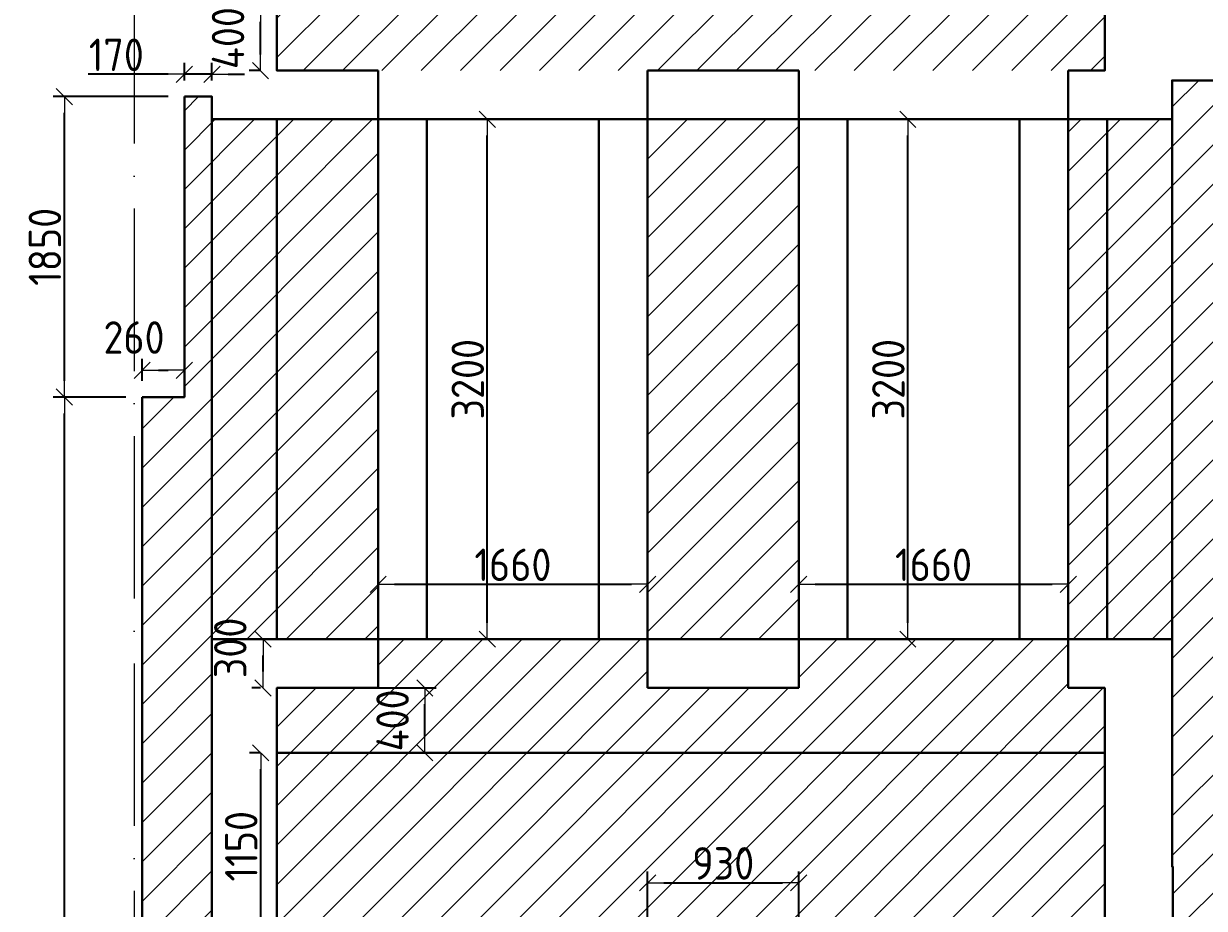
# Model space of a CAD drawing. Header units: millimetres. Extents: x 209 to 1046824, y -77613 to 504101.
# Drawn here: x 165551 to 172824, y 3300 to 8746 of the extents above; entities that cross this region are included whole.
import ezdxf

# ---------------------------------------------------------------- set-up
doc = ezdxf.new("R2010")
doc.units = ezdxf.units.MM
doc.linetypes.add('50_200_ШТРИХ_1Т_ш5_п1_п1_', pattern=[1400, 1000, -200, 0, -200])
doc.layers.add('Оси-3', color=7, linetype='50_200_ШТРИХ_1Т_ш5_п1_п1_', lineweight=9, true_color=0xaaaaaa)
for name, color, linetype, lineweight in [('Основные линии', 7, 'Continuous', 30), ('Пластиковые уголки', 1, 'Continuous', 30), ('Размеры', 7, 'Continuous', 15), ('Штриховка', 7, 'Continuous', 25)]:
    doc.layers.add(name, color=color, linetype=linetype, lineweight=lineweight)
doc.styles.add('СПДС', font='isocpeur.ttf', dxfattribs={"width": 0.9})
doc.dimstyles.new('Размера А3', dxfattribs={"dimtxt": 200, "dimasz": 100, "dimexe": 70, "dimexo": 100, "dimgap": 20, "dimtad": 1, "dimdec": 0, "dimrnd": 10, "dimzin": 0, "dimdsep": 46, "dimtxsty": 'СПДС', "dimblk": 'ARROWHEAD_6', "dimcen": 1, "dimclrd": 256, "dimclre": 256, "dimclrt": 256, "dimazin": 0, "dimtfac": 1, "dimtdec": 0, "dimtmove": 2, "dimatfit": 3, "dimfxl": 1, "dimtolj": 1, "dimtzin": 0, "dimarcsym": 0})

# ---------------------------------------------------------------- blocks, each defined once
blk = doc.blocks.new('ARROWHEAD_6')
at = {"color": 0, "linetype": 'Continuous'}
for p, q in [((0, 0), (-1, 0)), ((-0.5, -0.5), (0.5, 0.5))]:
    blk.add_line(p, q, dxfattribs=at)
blk = doc.blocks.new('*D145')
at = {"layer": 'Defpoints', "color": 0, "transparency": 16777216}
for p in [(167734.7, 5269.3), (169394.7, 5294.9), (169394.7, 5269.3)]:
    blk.add_point(p, dxfattribs=at)
at = {"layer": 'Размеры', "lineweight": -2, "transparency": 16777216}
for p, q in [((167734.7, 5369.3), (167734.7, 5364.9)), ((169394.7, 5369.3), (169394.7, 5364.9)), ((167834.7, 5294.9), (169294.7, 5294.9))]:
    blk.add_line(p, q, dxfattribs=at)
at = {"layer": 'Размеры', "lineweight": -2, "transparency": 16777216, "xscale": 100, "yscale": 100, "zscale": 100, "rotation": 180}
blk.add_blockref('ARROWHEAD_6', (167734.7, 5294.9), dxfattribs=at)
at = {"layer": 'Размеры', "lineweight": -2, "transparency": 16777216, "xscale": 100, "yscale": 100, "zscale": 100}
blk.add_blockref('ARROWHEAD_6', (169394.7, 5294.9), dxfattribs=at)
at = {"layer": 'Размеры', "lineweight": 15, "transparency": 16777216, "insert": (168564.7, 5414.9), "char_height": 200, "attachment_point": 5, "style": 'СПДС'}
blk.add_mtext('\\A1;1660', dxfattribs=at)
blk = doc.blocks.new('*D146')
at = {"layer": 'Defpoints', "color": 0, "transparency": 16777216}
for p in [(168208.2, 8157.2), (168406.6, 8157.2), (168208.2, 4957.2)]:
    blk.add_point(p, dxfattribs=at)
at = {"layer": 'Размеры', "lineweight": -2, "transparency": 16777216}
for p, q in [((168308.2, 8157.2), (168476.6, 8157.2)), ((168406.6, 5057.2), (168406.6, 8057.2)), ((168308.2, 4957.2), (168476.6, 4957.2))]:
    blk.add_line(p, q, dxfattribs=at)
at = {"layer": 'Размеры', "lineweight": -2, "transparency": 16777216, "xscale": 100, "yscale": 100, "zscale": 100}
for p, rotation in [((168406.6, 8157.2), 90), ((168406.6, 4957.2), 270)]:
    blk.add_blockref('ARROWHEAD_6', p, dxfattribs=dict(at, rotation=rotation))
at = {"layer": 'Размеры', "lineweight": 15, "transparency": 16777216, "insert": (168286.6, 6557.2), "char_height": 200, "attachment_point": 5, "rotation": 90, "style": 'СПДС'}
blk.add_mtext('\\A1;3200', dxfattribs=at)
blk = doc.blocks.new('*D147')
at = {"layer": 'Defpoints', "color": 0, "transparency": 16777216}
for p in [(170325.7, 5269.3), (171985.7, 5294.9), (171985.7, 5269.3)]:
    blk.add_point(p, dxfattribs=at)
at = {"layer": 'Размеры', "lineweight": -2, "transparency": 16777216}
for p, q in [((170325.7, 5369.3), (170325.7, 5364.9)), ((171985.7, 5369.3), (171985.7, 5364.9)), ((170425.7, 5294.9), (171885.7, 5294.9))]:
    blk.add_line(p, q, dxfattribs=at)
at = {"layer": 'Размеры', "lineweight": -2, "transparency": 16777216, "xscale": 100, "yscale": 100, "zscale": 100, "rotation": 180}
blk.add_blockref('ARROWHEAD_6', (170325.7, 5294.9), dxfattribs=at)
at = {"layer": 'Размеры', "lineweight": -2, "transparency": 16777216, "xscale": 100, "yscale": 100, "zscale": 100}
blk.add_blockref('ARROWHEAD_6', (171985.7, 5294.9), dxfattribs=at)
at = {"layer": 'Размеры', "lineweight": 15, "transparency": 16777216, "insert": (171155.7, 5414.9), "char_height": 200, "attachment_point": 5, "style": 'СПДС'}
blk.add_mtext('\\A1;1660', dxfattribs=at)
blk = doc.blocks.new('*D148')
at = {"layer": 'Defpoints', "color": 0, "transparency": 16777216}
for p in [(170732.9, 8157.2), (170997.6, 8157.2), (170799.2, 4957.2)]:
    blk.add_point(p, dxfattribs=at)
at = {"layer": 'Размеры', "lineweight": -2, "transparency": 16777216}
for p, q in [((170832.9, 8157.2), (171067.6, 8157.2)), ((170997.6, 5057.2), (170997.6, 8057.2)), ((170899.2, 4957.2), (171067.6, 4957.2))]:
    blk.add_line(p, q, dxfattribs=at)
at = {"layer": 'Размеры', "lineweight": -2, "transparency": 16777216, "xscale": 100, "yscale": 100, "zscale": 100}
for p, rotation in [((170997.6, 8157.2), 90), ((170997.6, 4957.2), 270)]:
    blk.add_blockref('ARROWHEAD_6', p, dxfattribs=dict(at, rotation=rotation))
at = {"layer": 'Размеры', "lineweight": 15, "transparency": 16777216, "insert": (170877.6, 6557.2), "char_height": 200, "attachment_point": 5, "rotation": 90, "style": 'СПДС'}
blk.add_mtext('\\A1;3200', dxfattribs=at)
blk = doc.blocks.new('*D226')
at = {"layer": 'Defpoints', "color": 0, "transparency": 16777216}
for p in [(165801.9, 6447.2), (166280.7, 6447.2), (166230.7, -832.8)]:
    blk.add_point(p, dxfattribs=at)
at = {"layer": 'Размеры', "lineweight": -2, "transparency": 16777216}
for p, q in [((166180.7, 6447.2), (165731.9, 6447.2)), ((165801.9, -732.8), (165801.9, 6347.2)), ((166130.7, -832.8), (165731.9, -832.8))]:
    blk.add_line(p, q, dxfattribs=at)
at = {"layer": 'Размеры', "lineweight": -2, "transparency": 16777216, "xscale": 100, "yscale": 100, "zscale": 100}
for p, rotation in [((165801.9, 6447.2), 90), ((165801.9, -832.8), 270)]:
    blk.add_blockref('ARROWHEAD_6', p, dxfattribs=dict(at, rotation=rotation))
at = {"layer": 'Размеры', "lineweight": 15, "transparency": 16777216, "insert": (165681.9, 2807.2), "char_height": 200, "attachment_point": 5, "rotation": 90, "style": 'СПДС'}
blk.add_mtext('\\A1;7280', dxfattribs=at)
blk = doc.blocks.new('*D227')
at = {"layer": 'Defpoints', "color": 0, "transparency": 16777216}
for p in [(165801.9, 8297.2), (166540.7, 8297.2), (166280.7, 6447.2)]:
    blk.add_point(p, dxfattribs=at)
at = {"layer": 'Размеры', "lineweight": -2, "transparency": 16777216}
for p, q in [((166440.7, 8297.2), (165731.9, 8297.2)), ((165801.9, 6547.2), (165801.9, 8197.2)), ((166180.7, 6447.2), (165731.9, 6447.2))]:
    blk.add_line(p, q, dxfattribs=at)
at = {"layer": 'Размеры', "lineweight": -2, "transparency": 16777216, "xscale": 100, "yscale": 100, "zscale": 100}
for p, rotation in [((165801.9, 8297.2), 90), ((165801.9, 6447.2), 270)]:
    blk.add_blockref('ARROWHEAD_6', p, dxfattribs=dict(at, rotation=rotation))
at = {"layer": 'Размеры', "lineweight": 15, "transparency": 16777216, "insert": (165681.9, 7372.2), "char_height": 200, "attachment_point": 5, "rotation": 90, "style": 'СПДС'}
blk.add_mtext('\\A1;1850', dxfattribs=at)
blk = doc.blocks.new('*D228')
at = {"layer": 'Defpoints', "color": 0, "transparency": 16777216}
for p in [(166540.7, 6612.2), (166280.7, 6447.2), (166540.7, 6447.2)]:
    blk.add_point(p, dxfattribs=at)
at = {"layer": 'Размеры', "lineweight": -2, "transparency": 16777216}
for p, q in [((166280.7, 6547.2), (166280.7, 6682.2)), ((166540.7, 6547.2), (166540.7, 6682.2)), ((166380.7, 6612.2), (166440.7, 6612.2))]:
    blk.add_line(p, q, dxfattribs=at)
at = {"layer": 'Размеры', "lineweight": -2, "transparency": 16777216, "xscale": 100, "yscale": 100, "zscale": 100, "rotation": 180}
blk.add_blockref('ARROWHEAD_6', (166280.7, 6612.2), dxfattribs=at)
at = {"layer": 'Размеры', "lineweight": -2, "transparency": 16777216, "xscale": 100, "yscale": 100, "zscale": 100}
blk.add_blockref('ARROWHEAD_6', (166540.7, 6612.2), dxfattribs=at)
at = {"layer": 'Размеры', "lineweight": 15, "transparency": 16777216, "insert": (166230.7, 6813.9), "char_height": 200, "attachment_point": 5, "style": 'СПДС'}
blk.add_mtext('\\A1;260', dxfattribs=at)
blk = doc.blocks.new('*D229')
at = {"layer": 'Defpoints', "color": 0, "transparency": 16777216}
for p in [(166710.7, 8434.2), (166540.7, 8297.2), (166710.7, 8297.2)]:
    blk.add_point(p, dxfattribs=at)
at = {"layer": 'Размеры', "lineweight": -2, "transparency": 16777216}
for p, q in [((166540.7, 8397.2), (166540.7, 8504.2)), ((166710.7, 8397.2), (166710.7, 8504.2)), ((166440.7, 8434.2), (165948.7, 8434.2)), ((166710.7, 8434.2), (166540.7, 8434.2)), ((166810.7, 8434.2), (166910.7, 8434.2))]:
    blk.add_line(p, q, dxfattribs=at)
at = {"layer": 'Размеры', "lineweight": -2, "transparency": 16777216, "xscale": 100, "yscale": 100, "zscale": 100}
blk.add_blockref('ARROWHEAD_6', (166540.7, 8434.2), dxfattribs=at)
at = {"layer": 'Размеры', "lineweight": -2, "transparency": 16777216, "xscale": 100, "yscale": 100, "zscale": 100, "rotation": 180}
blk.add_blockref('ARROWHEAD_6', (166710.7, 8434.2), dxfattribs=at)
at = {"layer": 'Размеры', "lineweight": 15, "transparency": 16777216, "insert": (166121.7, 8554.2), "char_height": 200, "attachment_point": 5, "style": 'СПДС'}
blk.add_mtext('\\A1;170', dxfattribs=at)
blk = doc.blocks.new('*D242')
at = {"layer": 'Defpoints', "color": 0, "transparency": 16777216}
for p in [(167009.9, 8857.2), (167110.7, 8857.2), (167110.7, 8457.2)]:
    blk.add_point(p, dxfattribs=at)
at = {"layer": 'Размеры', "lineweight": -2, "transparency": 16777216}
for p, q in [((167010.7, 8857.2), (166939.9, 8857.2)), ((167009.9, 8557.2), (167009.9, 8757.2)), ((167010.7, 8457.2), (166939.9, 8457.2))]:
    blk.add_line(p, q, dxfattribs=at)
at = {"layer": 'Размеры', "lineweight": -2, "transparency": 16777216, "xscale": 100, "yscale": 100, "zscale": 100}
for p, rotation in [((167009.9, 8857.2), 90), ((167009.9, 8457.2), 270)]:
    blk.add_blockref('ARROWHEAD_6', p, dxfattribs=dict(at, rotation=rotation))
at = {"layer": 'Размеры', "lineweight": 15, "transparency": 16777216, "insert": (166809.9, 8657.2), "char_height": 200, "attachment_point": 5, "rotation": 90, "style": 'СПДС'}
blk.add_mtext('\\A1;400', dxfattribs=at)
blk = doc.blocks.new('*D244')
at = {"layer": 'Defpoints', "color": 0, "transparency": 16777216}
for p in [(167011.3, 4257.2), (167110.7, 4257.2), (167110.7, 3107.2)]:
    blk.add_point(p, dxfattribs=at)
at = {"layer": 'Размеры', "lineweight": -2, "transparency": 16777216}
for p, q in [((167010.7, 4257.2), (166941.3, 4257.2)), ((167011.3, 3207.2), (167011.3, 4157.2)), ((167010.7, 3107.2), (166941.3, 3107.2))]:
    blk.add_line(p, q, dxfattribs=at)
at = {"layer": 'Размеры', "lineweight": -2, "transparency": 16777216, "xscale": 100, "yscale": 100, "zscale": 100}
for p, rotation in [((167011.3, 4257.2), 90), ((167011.3, 3107.2), 270)]:
    blk.add_blockref('ARROWHEAD_6', p, dxfattribs=dict(at, rotation=rotation))
at = {"layer": 'Размеры', "lineweight": 15, "transparency": 16777216, "insert": (166891.3, 3682.2), "char_height": 200, "attachment_point": 5, "rotation": 90, "style": 'СПДС'}
blk.add_mtext('\\A1;1150', dxfattribs=at)
blk = doc.blocks.new('*D246')
at = {"layer": 'Defpoints', "color": 0, "transparency": 16777216}
for p in [(167025.7, 4957.2), (167110.7, 4957.2), (167110.7, 4657.2)]:
    blk.add_point(p, dxfattribs=at)
at = {"layer": 'Размеры', "lineweight": -2, "transparency": 16777216}
for p, q in [((167010.7, 4957.2), (166955.7, 4957.2)), ((167025.7, 4757.2), (167025.7, 4857.2)), ((167010.7, 4657.2), (166955.7, 4657.2))]:
    blk.add_line(p, q, dxfattribs=at)
at = {"layer": 'Размеры', "lineweight": -2, "transparency": 16777216, "xscale": 100, "yscale": 100, "zscale": 100}
for p, rotation in [((167025.7, 4957.2), 90), ((167025.7, 4657.2), 270)]:
    blk.add_blockref('ARROWHEAD_6', p, dxfattribs=dict(at, rotation=rotation))
at = {"layer": 'Размеры', "lineweight": 15, "transparency": 16777216, "insert": (166823.9, 4903.2), "char_height": 200, "attachment_point": 5, "rotation": 90, "style": 'СПДС'}
blk.add_mtext('\\A1;300', dxfattribs=at)
blk = doc.blocks.new('*D247')
at = {"layer": 'Defpoints', "color": 0, "transparency": 16777216}
for p in [(167110.7, 4657.2), (168021.9, 4657.2), (167110.7, 4257.2)]:
    blk.add_point(p, dxfattribs=at)
at = {"layer": 'Размеры', "lineweight": -2, "transparency": 16777216}
for p, q in [((167210.7, 4657.2), (168091.9, 4657.2)), ((168021.9, 4357.2), (168021.9, 4557.2)), ((167210.7, 4257.2), (168091.9, 4257.2))]:
    blk.add_line(p, q, dxfattribs=at)
at = {"layer": 'Размеры', "lineweight": -2, "transparency": 16777216, "xscale": 100, "yscale": 100, "zscale": 100}
for p, rotation in [((168021.9, 4657.2), 90), ((168021.9, 4257.2), 270)]:
    blk.add_blockref('ARROWHEAD_6', p, dxfattribs=dict(at, rotation=rotation))
at = {"layer": 'Размеры', "lineweight": 15, "transparency": 16777216, "insert": (167823.6, 4457.2), "char_height": 200, "attachment_point": 5, "rotation": 90, "style": 'СПДС'}
blk.add_mtext('\\A1;400', dxfattribs=at)
blk = doc.blocks.new('*D248')
at = {"layer": 'Defpoints', "color": 0, "transparency": 16777216}
for p in [(170325.7, 3456.8), (169394.7, 2707.2), (170325.7, 2707.2)]:
    blk.add_point(p, dxfattribs=at)
at = {"layer": 'Размеры', "lineweight": -2, "transparency": 16777216}
for p, q in [((169394.7, 2807.2), (169394.7, 3526.8)), ((170325.7, 2807.2), (170325.7, 3526.8)), ((169494.7, 3456.8), (170225.7, 3456.8))]:
    blk.add_line(p, q, dxfattribs=at)
at = {"layer": 'Размеры', "lineweight": -2, "transparency": 16777216, "xscale": 100, "yscale": 100, "zscale": 100, "rotation": 180}
blk.add_blockref('ARROWHEAD_6', (169394.7, 3456.8), dxfattribs=at)
at = {"layer": 'Размеры', "lineweight": -2, "transparency": 16777216, "xscale": 100, "yscale": 100, "zscale": 100}
blk.add_blockref('ARROWHEAD_6', (170325.7, 3456.8), dxfattribs=at)
at = {"layer": 'Размеры', "lineweight": 15, "transparency": 16777216, "insert": (169860.2, 3576.8), "char_height": 200, "attachment_point": 5, "style": 'СПДС'}
blk.add_mtext('\\A1;930', dxfattribs=at)

msp = doc.modelspace()

# ---------------------------------------------------------------- hatches: boundary and pattern name
at = {"layer": 'Штриховка', "lineweight": 15, "transparency": 33554559}
h = msp.add_hatch(dxfattribs=at)
h.set_pattern_fill('ANSI31', color=3, scale=54)
h.paths.add_polyline_path([(172210.7, 10497.2), (167110.7, 10497.2), (167110.7, 8857.2), (172210.7, 8857.2)])
h.paths.add_polyline_path([(179060.7, 10497.2), (173920.7, 10497.2), (173920.7, 8857.2), (179060.7, 8857.2)])
h.paths.add_polyline_path([(185860.7, 10497.2), (180720.7, 10497.2), (180720.7, 8857.2), (185860.7, 8857.2)])
h.paths.add_polyline_path([(192660.7, 10497.2), (187510.7, 10497.2), (187510.7, 8857.2), (192660.7, 8857.2)])
h.paths.add_polyline_path([(199550.7, 10497.2), (194310.7, 10497.2), (194310.7, 8857.2), (199550.7, 8857.2)])
h.paths.add_polyline_path([(199550.7, 8857.2), (194310.7, 8857.2), (194310.7, 8457.2), (198910.7, 8457.2), (199550.7, 8457.2)])
h.paths.add_polyline_path([(192660.7, 8857.2), (187510.7, 8857.2), (187510.7, 8457.2), (192660.7, 8457.2)])
h.paths.add_polyline_path([(185860.7, 8857.2), (180720.7, 8857.2), (180720.7, 8457.2), (185860.7, 8457.2)])
h.paths.add_polyline_path([(179060.7, 8857.2), (173920.7, 8857.2), (173920.7, 8457.2), (179060.7, 8457.2)])
h.paths.add_polyline_path([(172210.7, 8857.2), (167110.7, 8857.2), (167110.7, 8457.2), (167734.7, 8457.2), (172210.7, 8457.2)])
h.paths.add_polyline_path([(166710.7, 8297.2), (166540.7, 8297.2), (166540.7, 6447.2), (166280.7, 6447.2), (166280.7, -832.8), (166710.7, -832.8), (166710.7, 2407.2)])
h.paths.add_polyline_path([(167110.7, 8157.2), (166710.7, 8157.2), (166710.7, 4957.2), (167110.7, 4957.2)])
h.paths.add_polyline_path([(167734.7, 8157.2), (167110.7, 8157.2), (167110.7, 4957.2), (167734.7, 4957.2)])
h.paths.add_polyline_path([(170325.7, 8157.2), (169394.7, 8157.2), (169394.7, 4957.2), (170325.7, 4957.2)])
h.paths.add_polyline_path([(172210.7, 4657.2), (171985.7, 4657.2), (171985.7, 4957.2), (170325.7, 4957.2), (170325.7, 4657.2), (169394.7, 4657.2), (169394.7, 4957.2), (167734.7, 4957.2), (167734.7, 4657.2), (167110.7, 4657.2), (167110.7, 4257.2), (172210.7, 4257.2)])
h.paths.add_polyline_path([(172210.7, 4257.2), (167110.7, 4257.2), (167110.7, 3107.2), (172210.7, 3107.2)])
h.paths.add_polyline_path([(179060.7, 4657.2), (178730.7, 4657.2), (178730.7, 4957.2), (178430.7, 4957.2), (177070.7, 4957.2), (177070.7, 4657.2), (176040.7, 4657.2), (176040.7, 4957.2), (175740.7, 4957.2), (174380.7, 4957.2), (174380.7, 4657.2), (173920.7, 4657.2), (173920.7, 4257.2), (179060.7, 4257.2)])
h.paths.add_polyline_path([(179060.7, 4257.2), (173920.7, 4257.2), (173920.7, 3107.2), (179060.7, 3107.2)])
h.paths.add_polyline_path([(179060.7, 3107.2), (173920.7, 3107.2), (173920.7, 2707.2), (174380.7, 2707.2), (174380.7, 2407.2), (176040.7, 2407.2), (176040.7, 2707.2), (177070.7, 2707.2), (177070.7, 2407.2), (178730.7, 2407.2), (178730.7, 2707.2), (179060.7, 2707.2)])
h.paths.add_polyline_path([(173505.7, 6757.2), (173505.7, 8157.2), (173505.7, 8397.2), (172625.7, 8397.2), (172625.7, 6757.2), (172625.7, 4957.2), (172625.7, 3557.2), (172630.7, 3557.2), (172630.7, 2407.2), (172630.7, -832.8), (173510.7, -832.8), (173510.7, 2407.2), (173510.7, 3557.2), (173505.7, 3557.2)])
h.paths.add_polyline_path([(180320.7, 8397.2), (179460.7, 8397.2), (179460.7, 3557.2), (179460.7, 2407.2), (179460.7, -832.8), (180320.7, -832.8), (180320.7, 2407.2), (180320.7, 3557.2)])
h.paths.add_polyline_path([(185860.7, 4657.2), (185410.7, 4657.2), (185410.7, 4957.2), (183750.7, 4957.2), (183750.7, 4657.2), (182720.7, 4657.2), (182720.7, 4957.2), (181060.7, 4957.2), (181060.7, 4657.2), (180720.7, 4657.2), (180720.7, 4257.2), (185860.7, 4257.2)])
h.paths.add_polyline_path([(185860.7, 4257.2), (180720.7, 4257.2), (180720.7, 3107.2), (185860.7, 3107.2)])
h.paths.add_polyline_path([(185860.7, 3107.2), (180720.7, 3107.2), (180720.7, 2707.2), (181060.7, 2707.2), (181060.7, 2407.2), (182720.7, 2407.2), (182720.7, 2707.2), (183750.7, 2707.2), (183750.7, 2407.2), (185410.7, 2407.2), (185410.7, 2707.2), (185860.7, 2707.2)])
h.paths.add_polyline_path([(187110.7, 8397.2), (186260.7, 8397.2), (186260.7, 3557.2), (186260.7, 2407.2), (186260.7, -832.8), (187110.7, -832.8), (187110.7, 2407.2), (187110.7, 3557.2)])
h.paths.add_polyline_path([(193910.7, 8397.2), (193060.7, 8397.2), (193060.7, 3557.2), (193060.7, 2407.2), (193060.7, -832.8), (193910.7, -832.8), (193910.7, 2407.2), (193910.7, 3557.2)])
h.paths.add_polyline_path([(192660.7, 4657.2), (192100.7, 4657.2), (192100.7, 4957.2), (190440.7, 4957.2), (190440.7, 4657.2), (189390.7, 4657.2), (189390.7, 4957.2), (187730.7, 4957.2), (187730.7, 4657.2), (187510.7, 4657.2), (187510.7, 4257.2), (192660.7, 4257.2)])
h.paths.add_polyline_path([(192660.7, 4257.2), (187510.7, 4257.2), (187510.7, 3107.2), (192660.7, 3107.2)])
h.paths.add_polyline_path([(192660.7, 3107.2), (187510.7, 3107.2), (187510.7, 2707.2), (187730.7, 2707.2), (187730.7, 2407.2), (189390.7, 2407.2), (189390.7, 2707.2), (190440.7, 2707.2), (190440.7, 2407.2), (192100.7, 2407.2), (192100.7, 2707.2), (192660.7, 2707.2)])
h.paths.add_polyline_path([(199550.7, 4657.2), (198910.7, 4657.2), (198910.7, 4957.2), (197250.7, 4957.2), (197250.7, 4657.2), (196075.1, 4657.2), (196075.1, 4957.2), (194415.1, 4957.2), (194415.1, 4657.2), (194310.7, 4657.2), (194310.7, 4257.2), (199550.7, 4257.2)])
h.paths.add_polyline_path([(199550.7, 4257.2), (194310.7, 4257.2), (194310.7, 3107.2), (199550.7, 3107.2)])
h.paths.add_polyline_path([(199550.7, 3107.2), (194310.7, 3107.2), (194310.7, 2707.2), (194415.1, 2707.2), (194415.1, 2407.2), (196075.1, 2407.2), (196075.1, 2707.2), (197250.7, 2707.2), (197250.7, 2407.2), (198910.7, 2407.2), (198910.7, 2707.2), (199550.7, 2707.2)])
h.paths.add_polyline_path([(200380.7, 6447.2), (200072.9, 6447.2), (200072.9, 8297.2), (199950.7, 8297.2), (199950.7, -832.8), (200380.7, -832.8)])
h.paths.add_polyline_path([(199550.7, 8157.2), (198910.7, 8157.2), (198910.7, 4957.2), (199550.7, 4957.2)])
h.paths.add_polyline_path([(199950.7, 8157.2), (199550.7, 8157.2), (199550.7, 4957.2), (199950.7, 4957.2)])
h.paths.add_polyline_path([(199550.7, 2407.2), (198910.7, 2407.2), (198910.7, -232.8), (198610.7, -232.8), (197250.7, -232.8), (197250.7, 2407.2), (196075.1, 2407.2), (196075.1, -232.8), (195775.1, -232.8), (194415.1, -232.8), (194415.1, 2407.2), (194310.7, 2407.2), (194310.7, -832.8), (199550.7, -832.8)])
h.paths.add_polyline_path([(190440.7, 2407.2), (189390.7, 2407.2), (189390.7, -232.8), (189090.7, -232.8), (187730.7, -232.8), (187730.7, 2407.2), (187510.7, 2407.2), (187510.7, -832.8), (192660.7, -832.8), (192660.7, 2407.2), (192100.7, 2407.2), (192100.7, -232.8), (190440.7, -232.8)])
h.paths.add_polyline_path([(183750.7, 2407.2), (182720.7, 2407.2), (182720.7, -232.8), (182420.7, -232.8), (181060.7, -232.8), (181060.7, 2407.2), (180720.7, 2407.2), (180720.7, -832.8), (185860.7, -832.8), (185860.7, 2407.2), (185410.7, 2407.2), (185410.7, -232.8), (185110.7, -232.8), (183750.7, -232.8)])
h.paths.add_polyline_path([(177070.7, 2407.2), (176040.7, 2407.2), (176040.7, -232.8), (175740.7, -232.8), (174380.7, -232.8), (174380.7, 2407.2), (173920.7, 2407.2), (173920.7, -832.8), (179060.7, -832.8), (179060.7, 2407.2), (178730.7, 2407.2), (178730.7, -232.8), (177070.7, -232.8)])
h.paths.add_polyline_path([(172210.7, 2407.2), (171985.7, 2407.2), (171985.7, -232.8), (171685.7, -232.8), (170325.7, -232.8), (170325.7, 2407.2), (169394.7, 2407.2), (169394.7, -232.8), (169094.7, -232.8), (167734.7, -232.8), (167734.7, 2407.2), (167110.7, 2407.2), (167110.7, -832.8), (172210.7, -832.8)])
h.paths.add_polyline_path([(167110.7, 2407.2), (166710.7, 2407.2), (166710.7, -832.8), (167110.7, -832.8)])
h.paths.add_polyline_path([(172630.7, 2407.2), (172210.7, 2407.2), (172210.7, -832.8), (172630.7, -832.8)])
h.paths.add_polyline_path([(173920.7, 2407.2), (173510.7, 2407.2), (173510.7, -832.8), (173920.7, -832.8)])
h.paths.add_polyline_path([(179460.7, 2407.2), (179060.7, 2407.2), (179060.7, -832.8), (179460.7, -832.8)])
h.paths.add_polyline_path([(180720.7, 2407.2), (180320.7, 2407.2), (180320.7, -832.8), (180720.7, -832.8)])
h.paths.add_polyline_path([(186260.7, 2407.2), (185860.7, 2407.2), (185860.7, -832.8), (186260.7, -832.8)])
h.paths.add_polyline_path([(187510.7, 2407.2), (187110.7, 2407.2), (187110.7, -832.8), (187510.7, -832.8)])
h.paths.add_polyline_path([(193060.7, 2407.2), (192660.7, 2407.2), (192660.7, -832.8), (193060.7, -832.8)])
h.paths.add_polyline_path([(194310.7, 2407.2), (193910.7, 2407.2), (193910.7, -832.8), (194310.7, -832.8)])
h.paths.add_polyline_path([(199950.7, 2407.2), (199550.7, 2407.2), (199550.7, -832.8), (199950.7, -832.8)])
h.paths.add_polyline_path([(173905.7, 8157.2), (173505.7, 8157.2), (173505.7, 4957.2), (173905.7, 4957.2)])
h.paths.add_polyline_path([(174380.7, 8157.2), (173905.7, 8157.2), (173905.7, 4957.2), (174380.7, 4957.2)])
h.paths.add_polyline_path([(177070.7, 8157.2), (176040.7, 8157.2), (176040.7, 4957.2), (177070.7, 4957.2)])
h.paths.add_polyline_path([(183750.7, 8157.2), (182720.7, 8157.2), (182720.7, 4957.2), (183750.7, 4957.2)])
h.paths.add_polyline_path([(190440.7, 8157.2), (189390.7, 8157.2), (189390.7, 4957.2), (190440.7, 4957.2)])
h.paths.add_polyline_path([(197250.7, 8157.2), (196075.1, 8157.2), (196075.1, 4957.2), (197250.7, 4957.2)])
h.paths.add_polyline_path([(194310.7, 8157.2), (193910.7, 8157.2), (193910.7, 4957.2), (194310.7, 4957.2)])
h.paths.add_polyline_path([(194415.1, 8157.2), (194310.7, 8157.2), (194310.7, 4957.2), (194415.1, 4957.2)])
h.paths.add_polyline_path([(192660.7, 8157.2), (192100.7, 8157.2), (192100.7, 4957.2), (192660.7, 4957.2)])
h.paths.add_polyline_path([(193060.7, 8157.2), (192660.7, 8157.2), (192660.7, 4957.2), (193060.7, 4957.2)])
h.paths.add_polyline_path([(187510.7, 8155.1), (187110.7, 8155.1), (187110.7, 4955.1), (187510.7, 4955.1)])
h.paths.add_polyline_path([(187730.7, 8155.1), (187510.7, 8155.1), (187510.7, 4957.2), (187730.7, 4957.2)])
h.paths.add_polyline_path([(185860.7, 8157.2), (185410.7, 8157.2), (185410.7, 4955.1), (185860.7, 4955.1)])
h.paths.add_polyline_path([(186260.7, 8155.1), (185860.7, 8155.1), (185860.7, 4955.1), (186260.7, 4955.1)])
h.paths.add_polyline_path([(180720.7, 8157.2), (180320.7, 8157.2), (180320.7, 4957.2), (180720.7, 4957.2)])
h.paths.add_polyline_path([(181060.7, 8157.2), (180720.7, 8157.2), (180720.7, 4957.2), (181060.7, 4957.2)])
h.paths.add_polyline_path([(179060.7, 8157.2), (178730.7, 8157.2), (178730.7, 4957.2), (179060.7, 4957.2)])
h.paths.add_polyline_path([(179460.7, 8157.2), (179060.7, 8157.2), (179060.7, 4957.2), (179460.7, 4957.2)])
h.paths.add_polyline_path([(167111.3, 3107.2), (172210.7, 3107.2), (172210.7, 2707.2), (167111.3, 2707.2)])
h.paths.add_polyline_path([(167734.7, 2407.2), (169394.7, 2407.2), (169394.7, 2707.2), (167734.7, 2707.2)])
h.paths.add_polyline_path([(170325.7, 2707.2), (171985.7, 2707.2), (171985.7, 2407.2), (170325.7, 2407.2)])
h.paths.add_polyline_path([(171985.7, 8157.2), (172625.7, 8157.2), (172625.7, 4957.2), (171985.7, 4957.2)])

# ---------------------------------------------------------------- linework, layer by layer
at = {"layer": 'Оси-3'}
msp.add_line((166230.7, 14607.9), (166230.7, -1546.7), dxfattribs=at)
at = {"layer": 'Основные линии'}
for p, q in [((167734.7, 4957.2), (167734.7, 8157.2)), ((167734.7, 8157.2), (167734.7, 4957.2)), ((168034.7, 4957.2), (168034.7, 8157.2)), ((169094.7, 8157.2), (169094.7, 4957.2)), ((169394.7, 8157.2), (169394.7, 4957.2)), ((169394.7, 4957.2), (169394.7, 8157.2)), ((170325.7, 4957.2), (170325.7, 8157.2)), ((170325.7, 8157.2), (170325.7, 4957.2)), ((170625.7, 4957.2), (170625.7, 8157.2)), ((171685.7, 8157.2), (171685.7, 4957.2)), ((171985.7, 8157.2), (171985.7, 4957.2)), ((171985.7, 4957.2), (171985.7, 8157.2)), ((169394.7, 4957.2), (167734.7, 4957.2)), ((167734.7, 4957.2), (168034.7, 4957.2)), ((169094.7, 4957.2), (169394.7, 4957.2)), ((171985.7, 4957.2), (170325.7, 4957.2)), ((170325.7, 4957.2), (170625.7, 4957.2)), ((171685.7, 4957.2), (171985.7, 4957.2))]:
    msp.add_line(p, q, dxfattribs=at)
for points in [[(171985.7, 8457.2), (172210.7, 8457.2), (172210.7, 8857.2), (167110.7, 8857.2), (167110.7, 8457.2), (167734.7, 8457.2)], [(167734.7, 8457.2), (167734.7, 8157.2), (169394.7, 8157.2), (169394.7, 8457.2)], [(169394.7, 8457.2), (170325.7, 8457.2)], [(170325.7, 8457.2), (170325.7, 8157.2), (171985.7, 8157.2), (171985.7, 8457.2)], [(172625.7, 6757.2), (172625.7, 8397.2), (173505.7, 8397.2), (173505.7, 6757.2)], [(166280.7, 6447.2), (166280.7, -832.8), (166710.7, -832.8), (166710.7, 8297.2), (166540.7, 8297.2)], [(166540.7, 8297.2), (166540.7, 6447.2), (166280.7, 6447.2)], [(172625.7, 6757.2), (172625.7, 3557.2), (172630.7, 3557.2)], [(167734.7, 4657.2), (167734.7, 4957.2), (169394.7, 4957.2), (169394.7, 4657.2)], [(170325.7, 4657.2), (170325.7, 4957.2), (171985.7, 4957.2), (171985.7, 4657.2)], [(171985.7, 4657.2), (172210.7, 4657.2), (172210.7, 4257.2), (167110.7, 4257.2), (167110.7, 4657.2), (167734.7, 4657.2)], [(169394.7, 4657.2), (170325.7, 4657.2)], [(172630.7, 3557.2), (172630.7, 2407.2)]]:
    msp.add_lwpolyline(points, dxfattribs=at)
for points in [[(167110.7, 4957.2), (166710.7, 4957.2), (166710.7, 8157.2), (167110.7, 8157.2)], [(167110.7, 8157.2), (167734.7, 8157.2), (167734.7, 4957.2), (167110.7, 4957.2)], [(169394.7, 8157.2), (170325.7, 8157.2), (170325.7, 4957.2), (169394.7, 4957.2)], [(171985.7, 8157.2), (172225.7, 8157.2), (172225.7, 4957.2), (171985.7, 4957.2)], [(172625.7, 4957.2), (172225.7, 4957.2), (172225.7, 8157.2), (172625.7, 8157.2)], [(167110.7, 3107.2), (172210.7, 3107.2), (172210.7, 4257.2), (167110.7, 4257.2)]]:
    msp.add_lwpolyline(points, close=True, dxfattribs=at)
at = {"layer": 'Пластиковые уголки'}
for points in [[(167734.7, 4957.2), (167734.7, 8157.2)], [(169394.7, 4957.2), (169394.7, 8157.2)], [(170325.7, 4957.2), (170325.7, 8157.2)], [(171985.7, 4957.2), (171985.7, 8157.2)], [(166710.7, 3557.2), (166710.7, 6757.2)], [(172625.7, 3557.2), (172625.7, 6757.2)], [(167110.7, 4257.2), (172210.7, 4257.2)]]:
    msp.add_lwpolyline(points, dxfattribs=at)

# ---------------------------------------------------------------- dimensions: what is measured, and where the dimension line sits
at = {"layer": 'Размеры', "lineweight": 15}
for base, p1, p2, picture, middle in [((167009.9, 8857.2), (167110.7, 8457.2), (167110.7, 8857.2), '*D242', (166809.9, 8657.2)), ((165801.9, 8297.2), (166280.7, 6447.2), (166540.7, 8297.2), '*D227', (165681.9, 7372.2)), ((168406.6, 8157.2), (168208.2, 4957.2), (168208.2, 8157.2), '*D146', (168286.6, 6557.2)), ((170997.6, 8157.2), (170799.2, 4957.2), (170732.9, 8157.2), '*D148', (170877.6, 6557.2)), ((165801.9, 6447.2), (166230.7, -832.8), (166280.7, 6447.2), '*D226', (165681.9, 2807.2)), ((167011.3, 4257.2), (167110.7, 3107.2), (167110.7, 4257.2), '*D244', (166891.3, 3682.2))]:
    dim = msp.add_linear_dim(base=base, p1=p1, p2=p2, angle=90, dimstyle='Размера А3', dxfattribs=at)
    dim.commit()
    dim.dimension.update_dxf_attribs({"geometry": picture, "text_midpoint": middle})
dim = msp.add_linear_dim(base=(166710.7, 8434.2), p1=(166540.7, 8297.2), p2=(166710.7, 8297.2), dimstyle='Размера А3', override={"dimtmove": 0}, dxfattribs=at)
dim.commit()
dim.dimension.update_dxf_attribs({"geometry": '*D229', "text_midpoint": (166121.7, 8434.2), "dimtype": 160})
dim = msp.add_linear_dim(base=(166540.7, 6612.2), p1=(166280.7, 6447.2), p2=(166540.7, 6447.2), dimstyle='Размера А3', dxfattribs=at)
dim.commit()
dim.dimension.update_dxf_attribs({"geometry": '*D228', "text_midpoint": (166230.7, 6813.9), "dimtype": 160})
for base, p1, p2, picture, middle in [((169394.7, 5294.9), (167734.7, 5269.3), (169394.7, 5269.3), '*D145', (168564.7, 5414.9)), ((171985.7, 5294.9), (170325.7, 5269.3), (171985.7, 5269.3), '*D147', (171155.7, 5414.9)), ((170325.7, 3456.8), (169394.7, 2707.2), (170325.7, 2707.2), '*D248', (169860.2, 3576.8))]:
    dim = msp.add_linear_dim(base=base, p1=p1, p2=p2, dimstyle='Размера А3', dxfattribs=at)
    dim.commit()
    dim.dimension.update_dxf_attribs({"geometry": picture, "text_midpoint": middle})
for base, p1, p2, picture, middle in [((167025.7, 4957.2), (167110.7, 4657.2), (167110.7, 4957.2), '*D246', (166823.9, 4903.2)), ((168021.9, 4657.2), (167110.7, 4257.2), (167110.7, 4657.2), '*D247', (167823.6, 4457.2))]:
    dim = msp.add_linear_dim(base=base, p1=p1, p2=p2, angle=90, dimstyle='Размера А3', dxfattribs=at)
    dim.commit()
    dim.dimension.update_dxf_attribs({"geometry": picture, "text_midpoint": middle, "dimtype": 160})

doc.saveas('drawing.dxf')
